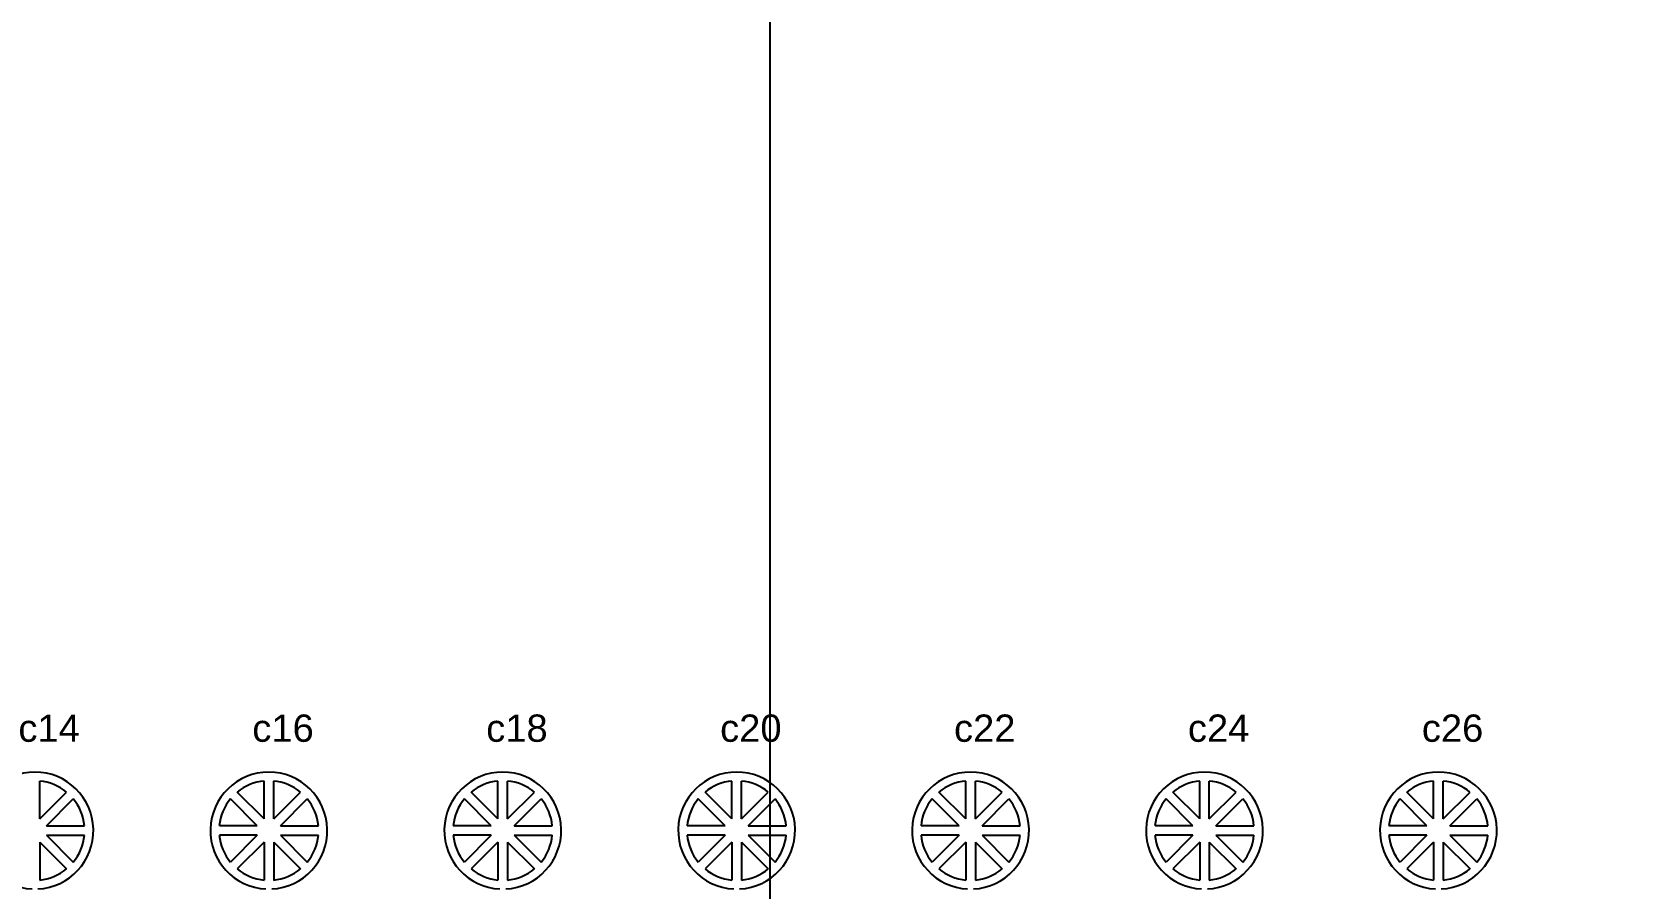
# Model space of a CAD drawing. Extents: x 1828 to 103828, y 11639 to 113639.
# Drawn here: x 43362 to 63908, y 51399 to 62389 of the extents above; entities that cross this region are included whole.
import ezdxf

# ---------------------------------------------------------------- set-up
doc = ezdxf.new("R2010")
doc.units = 13
for name, color, linetype in [('Control - FILL', 40, 'Continuous'), ('Control - SU8', 10, 'Continuous'), ('OPAQUE', 10, 'Continuous')]:
    doc.layers.add(name, color=color, linetype=linetype)
doc.styles.get("Standard").update_dxf_attribs({"font": 'arial.ttf', "height": 250})

msp = doc.modelspace()

# ---------------------------------------------------------------- linework, layer by layer
msp.add_line((52828, 11639), (52828, 113639))
msp.add_line((52828, 11639), (52828, 113639))
at = {"layer": 'Control - FILL'}
for p, q in [((43461, 52296), (43461, 52782)), ((43461, 52296), (43805, 52640)), ((46338, 52296), (45994, 52640)), ((46338, 52296), (46338, 52782)), ((46461, 52296), (46461, 52782)), ((46461, 52296), (46805, 52640)), ((49338, 52296), (48994, 52640)), ((49338, 52296), (49338, 52782)), ((49461, 52296), (49461, 52782)), ((49461, 52296), (49805, 52640)), ((52338, 52296), (51994, 52640)), ((52338, 52296), (52338, 52782)), ((52461, 52296), (52461, 52782)), ((52461, 52296), (52805, 52640)), ((55338, 52296), (54994, 52640)), ((55338, 52296), (55338, 52782)), ((55461, 52296), (55461, 52782)), ((55461, 52296), (55805, 52640)), ((58338, 52296), (57994, 52640)), ((58338, 52296), (58338, 52782)), ((58461, 52296), (58461, 52782)), ((58461, 52296), (58805, 52640)), ((61338, 52296), (60994, 52640)), ((61338, 52296), (61338, 52782)), ((61461, 52296), (61461, 52782)), ((61461, 52296), (61805, 52640)), ((43547, 52209), (43891, 52553)), ((46251, 52209), (45907, 52553)), ((46547, 52209), (46891, 52553)), ((49251, 52209), (48907, 52553)), ((49547, 52209), (49891, 52553)), ((52251, 52209), (51907, 52553)), ((52547, 52209), (52891, 52553)), ((55251, 52209), (54907, 52553)), ((55547, 52209), (55891, 52553)), ((58251, 52209), (57907, 52553)), ((58547, 52209), (58891, 52553)), ((61251, 52209), (60907, 52553)), ((61547, 52209), (61891, 52553)), ((43547, 52209), (44034, 52209)), ((46251, 52209), (45765, 52209)), ((46547, 52209), (47034, 52209)), ((49251, 52209), (48765, 52209)), ((49547, 52209), (50034, 52209)), ((52251, 52209), (51765, 52209)), ((52547, 52209), (53034, 52209)), ((55251, 52209), (54765, 52209)), ((55547, 52209), (56034, 52209)), ((58251, 52209), (57765, 52209)), ((58547, 52209), (59034, 52209)), ((61251, 52209), (60765, 52209)), ((61547, 52209), (62034, 52209)), ((43461, 52000), (43461, 51513)), ((43461, 52000), (43805, 51656)), ((43547, 52087), (44034, 52087)), ((43547, 52087), (43891, 51742)), ((46251, 52087), (45765, 52087)), ((46251, 52087), (45907, 51742)), ((46338, 52000), (45994, 51656)), ((46338, 52000), (46338, 51513)), ((46461, 52000), (46461, 51513)), ((46461, 52000), (46805, 51656)), ((46547, 52087), (47034, 52087)), ((46547, 52087), (46891, 51742)), ((49251, 52087), (48765, 52087)), ((49251, 52087), (48907, 51742)), ((49338, 52000), (48994, 51656)), ((49338, 52000), (49338, 51513)), ((49461, 52000), (49461, 51513)), ((49461, 52000), (49805, 51656)), ((49547, 52087), (50034, 52087)), ((49547, 52087), (49891, 51742)), ((52251, 52087), (51765, 52087)), ((52251, 52087), (51907, 51742)), ((52338, 52000), (51994, 51656)), ((52338, 52000), (52338, 51513)), ((52461, 52000), (52461, 51513)), ((52461, 52000), (52805, 51656)), ((52547, 52087), (53034, 52087)), ((52547, 52087), (52891, 51742)), ((55251, 52087), (54765, 52087)), ((55251, 52087), (54907, 51742)), ((55338, 52000), (54994, 51656)), ((55338, 52000), (55338, 51513)), ((55461, 52000), (55461, 51513)), ((55461, 52000), (55805, 51656)), ((55547, 52087), (56034, 52087)), ((55547, 52087), (55891, 51742)), ((58251, 52087), (57765, 52087)), ((58251, 52087), (57907, 51742)), ((58338, 52000), (57994, 51656)), ((58338, 52000), (58338, 51513)), ((58461, 52000), (58461, 51513)), ((58461, 52000), (58805, 51656)), ((58547, 52087), (59034, 52087)), ((58547, 52087), (58891, 51742)), ((61251, 52087), (60765, 52087)), ((61251, 52087), (60907, 51742)), ((61338, 52000), (60994, 51656)), ((61338, 52000), (61338, 51513)), ((61461, 52000), (61461, 51513)), ((61461, 52000), (61805, 51656)), ((61547, 52087), (62034, 52087)), ((61547, 52087), (61891, 51742))]:
    msp.add_line(p, q, dxfattribs=at)
for centre, start, end in [((43399, 52148), 50.5177, 84.4823), ((46399, 52148), 95.5177, 129.4823), ((46399, 52148), 50.5177, 84.4823), ((49399, 52148), 95.5177, 129.4823), ((49399, 52148), 50.5177, 84.4823), ((52399, 52148), 95.5177, 129.4823), ((52399, 52148), 50.5177, 84.4823), ((55399, 52148), 95.5177, 129.4823), ((55399, 52148), 50.5177, 84.4823), ((58399, 52148), 95.5177, 129.4823), ((58399, 52148), 50.5177, 84.4823), ((61399, 52148), 95.5177, 129.4823), ((61399, 52148), 50.5177, 84.4823), ((43399, 52148), 5.5177, 39.4823), ((46399, 52148), 140.5177, 174.4823), ((46399, 52148), 5.5177, 39.4823), ((49399, 52148), 140.5177, 174.4823), ((49399, 52148), 5.5177, 39.4823), ((52399, 52148), 140.5177, 174.4823), ((52399, 52148), 5.5177, 39.4823), ((55399, 52148), 140.5177, 174.4823), ((55399, 52148), 5.5177, 39.4823), ((58399, 52148), 140.5177, 174.4823), ((58399, 52148), 5.5177, 39.4823), ((61399, 52148), 140.5177, 174.4823), ((61399, 52148), 5.5177, 39.4823), ((43399, 52148), 320.5177, 354.4823), ((46399, 52148), 185.5177, 219.4823), ((46399, 52148), 320.5177, 354.4823), ((49399, 52148), 185.5177, 219.4823), ((49399, 52148), 320.5177, 354.4823), ((52399, 52148), 185.5177, 219.4823), ((52399, 52148), 320.5177, 354.4823), ((55399, 52148), 185.5177, 219.4823), ((55399, 52148), 320.5177, 354.4823), ((58399, 52148), 185.5177, 219.4823), ((58399, 52148), 320.5177, 354.4823), ((61399, 52148), 185.5177, 219.4823), ((61399, 52148), 320.5177, 354.4823), ((43399, 52148), 275.5177, 309.4823), ((46399, 52148), 230.5177, 264.4823), ((46399, 52148), 275.5177, 309.4823), ((49399, 52148), 230.5177, 264.4823), ((49399, 52148), 275.5177, 309.4823), ((52399, 52148), 230.5177, 264.4823), ((52399, 52148), 275.5177, 309.4823), ((55399, 52148), 230.5177, 264.4823), ((55399, 52148), 275.5177, 309.4823), ((58399, 52148), 230.5177, 264.4823), ((58399, 52148), 275.5177, 309.4823), ((61399, 52148), 230.5177, 264.4823), ((61399, 52148), 275.5177, 309.4823)]:
    msp.add_arc(centre, 638, start, end, dxfattribs=at)
at = {"layer": 'Control - SU8'}
for centre in [(43399, 52148), (46399, 52148), (49399, 52148), (52399, 52148), (55399, 52148), (58399, 52148), (61399, 52148)]:
    msp.add_arc(centre, 750, 272.866, 267.134, dxfattribs=at)
at = {"layer": 'OPAQUE'}
msp.add_circle((52828, 62639), 51000, dxfattribs=at)

# ---------------------------------------------------------------- texts
at = {"layer": 'Control - SU8', "char_height": 350, "attachment_point": 1}
for s, insert in [('c14', (43187, 53636)), ('c16', (46187, 53636)), ('c18', (49187, 53636)), ('c20', (52187, 53636)), ('c22', (55187, 53636)), ('c24', (58187, 53636)), ('c26', (61187, 53636))]:
    msp.add_mtext_dynamic_manual_height_columns(s, width=6.63, gutter_width=12.5, heights=[0], dxfattribs=dict(at, insert=insert))

doc.saveas('drawing.dxf')
